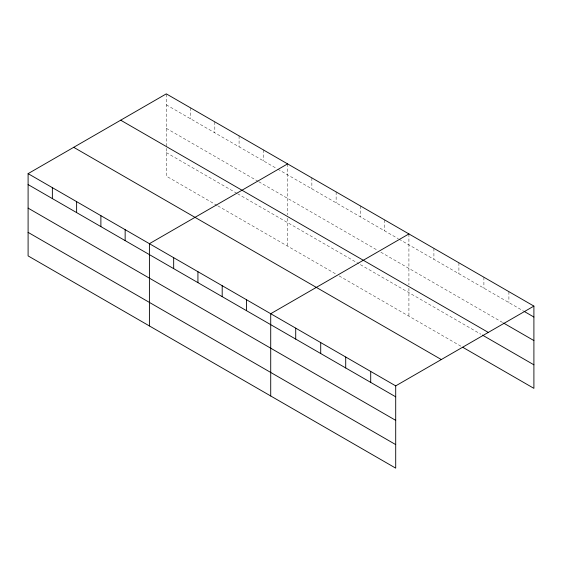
<?xml version="1.0" encoding="UTF-8"?>
<svg xmlns="http://www.w3.org/2000/svg" width="562" height="562" viewBox="0 0 562 562"><rect width="100%" height="100%" fill="white"/><g stroke="black" fill="none" stroke-linecap="round" stroke-linejoin="round"><path stroke-width="0.42" stroke-dasharray="2.81 2.11" d="M217.094 205.446L166.296 176.124L166.296 93.861M166.296 104.799L276.989 168.705M277.747 169.141L398.303 238.745M399.055 239.18L523.292 310.905M166.296 128.333L258.035 181.301M258.794 181.737L377.833 250.462M380.86 252.212L502.842 322.637M166.296 152.583L236.806 193.293M237.564 193.728L358.872 263.768M360.39 264.646L480.875 334.207M217.852 205.889L336.132 274.172M339.16 275.921L461.184 346.368M508.905 291.657L508.905 302.602M483.903 277.228L483.903 288.166M458.908 262.798L458.908 273.736M433.913 248.362L433.913 259.3M408.918 233.933L408.918 284.864M408.918 288.327L408.918 316.195M384.654 219.925L384.654 230.863M360.39 205.917L360.39 216.855M336.132 191.909L336.132 202.847M311.868 177.901L311.868 188.839M287.603 163.893L287.603 214.825M287.603 218.288L287.603 246.156M263.346 149.885L263.346 160.83M239.082 135.878L239.082 146.822M214.817 121.87L214.817 132.815M190.56 107.869L190.56 118.807"/><path stroke-width="0.84" d="M28.1 173.644L395.704 385.876L395.704 468.139L28.1 255.907L28.1 173.644L166.296 93.861L533.9 306.093L533.9 388.356L462.695 347.246M287.603 163.893L149.408 243.683L149.408 325.946M408.918 233.933L270.715 313.722L270.715 395.985M395.704 385.876L533.9 306.093M524.051 311.348L533.9 317.031M503.601 323.073L533.9 340.565M120.69 120.191L488.294 332.423M482.393 335.078L533.9 364.815M73.706 147.314L441.311 359.547M28.1 184.582L395.704 396.821M28.1 208.123L395.704 420.355M28.1 232.373L395.704 444.605M370.709 371.447L370.709 382.385M345.707 357.018L345.707 367.955M320.712 342.581L320.712 353.519M295.717 328.152L295.717 339.09M246.458 299.715L246.458 310.653M222.194 285.707L222.194 296.645M197.929 271.699L197.929 282.637M173.672 257.691L173.672 268.629M125.15 229.675L125.15 240.613M100.886 215.668L100.886 226.605M76.622 201.66L76.622 212.598M52.364 187.652L52.364 198.59"/></g></svg>
